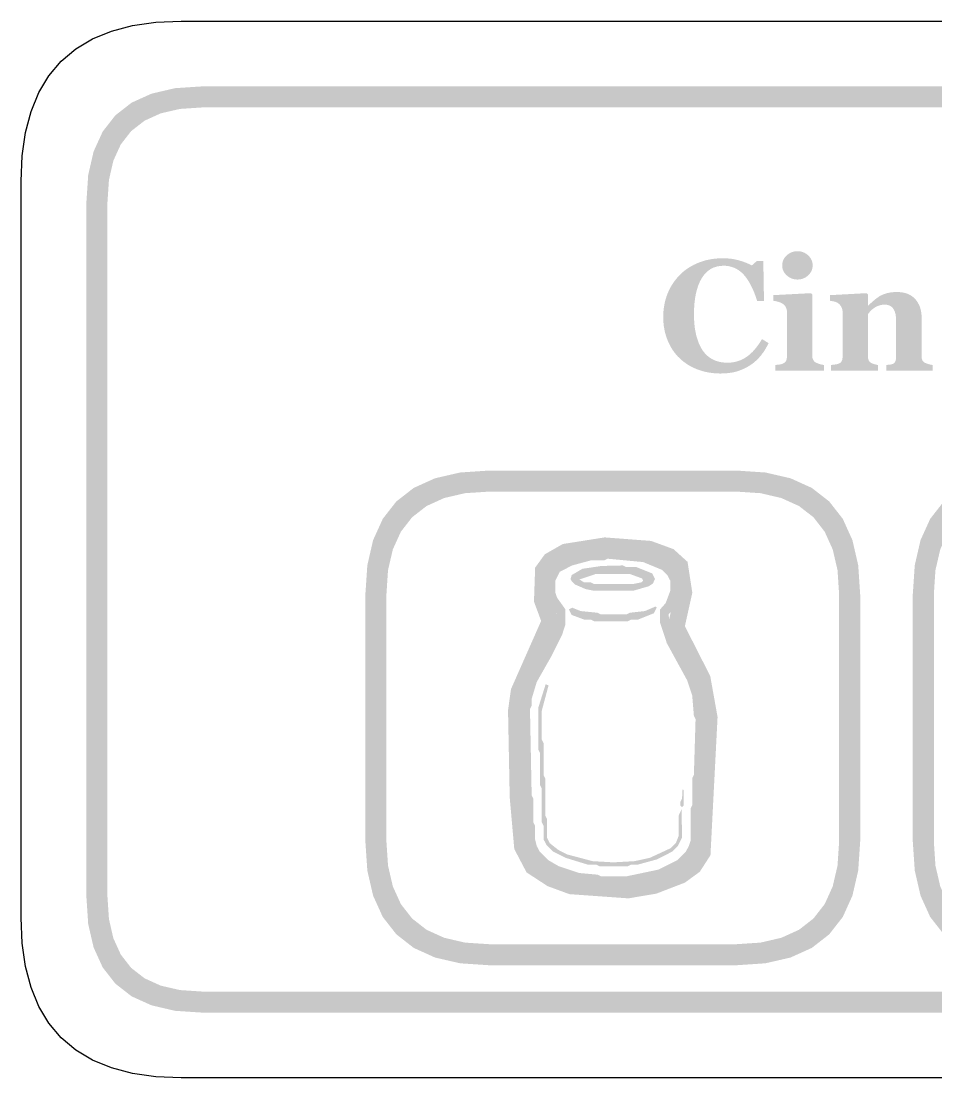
# Model space of a CAD drawing. Header units: millimetres. Extents: x 6 to 297, y 55 to 451.
# Drawn here: x 139.96 to 157.34, y 339.16 to 359.24 of the extents above; entities that cross this region are included whole.
import ezdxf

# ---------------------------------------------------------------- set-up
doc = ezdxf.new("R2010")
doc.units = ezdxf.units.MM
doc.layers.add('CUT', color=1, linetype='Continuous')
doc.layers.add('RASTER', color=7, linetype='Continuous')

msp = doc.modelspace()

# ---------------------------------------------------------------- hatches: boundary and pattern name
at = {"layer": 'RASTER'}
h = msp.add_hatch(color=7, dxfattribs=at)
h.paths.add_polyline_path([(141.2, 355.8), (141.234, 356.316), (141.337, 356.763), (141.509, 357.141), (141.75, 357.45), (142.059, 357.691), (142.438, 357.862), (142.884, 357.966), (143.4, 358), (200.6, 358), (201.116, 357.966), (201.563, 357.862), (201.941, 357.691), (202.25, 357.45), (202.491, 357.141), (202.663, 356.763), (202.766, 356.316), (202.8, 355.8), (202.8, 342.6), (202.766, 342.084), (202.663, 341.638), (202.491, 341.259), (202.25, 340.95), (201.941, 340.709), (201.563, 340.538), (201.116, 340.434), (200.6, 340.4), (143.4, 340.4), (142.884, 340.434), (142.438, 340.538), (142.059, 340.709), (141.75, 340.95), (141.509, 341.259), (141.337, 341.638), (141.234, 342.084), (141.2, 342.6)])
h.paths.add_polyline_path([(141.6, 355.8), (141.6, 342.6), (141.628, 342.178), (141.712, 341.813), (141.853, 341.503), (142.05, 341.25), (142.303, 341.053), (142.613, 340.912), (142.978, 340.828), (143.4, 340.8), (200.6, 340.8), (201.022, 340.828), (201.388, 340.912), (201.697, 341.053), (201.95, 341.25), (202.147, 341.503), (202.288, 341.813), (202.372, 342.178), (202.4, 342.6), (202.4, 355.8), (202.372, 356.222), (202.288, 356.588), (202.147, 356.897), (201.95, 357.15), (201.697, 357.347), (201.388, 357.488), (201.022, 357.572), (200.6, 357.6), (143.4, 357.6), (142.978, 357.572), (142.613, 357.488), (142.303, 357.347), (142.05, 357.15), (141.853, 356.897), (141.712, 356.588), (141.628, 356.222), (141.6, 355.8)], flags=0)
h = msp.add_hatch(color=7, dxfattribs=at)
h.paths.add_polyline_path([(155.211, 352.6), (154.286, 352.6), (154.286, 352.707), (154.295, 352.708), (154.305, 352.708), (154.314, 352.709), (154.323, 352.71), (154.333, 352.711), (154.342, 352.712), (154.351, 352.713), (154.36, 352.714), (154.369, 352.715), (154.378, 352.717), (154.386, 352.718), (154.394, 352.72), (154.402, 352.722), (154.41, 352.724), (154.417, 352.726), (154.423, 352.729), (154.435, 352.734), (154.445, 352.739), (154.455, 352.744), (154.463, 352.75), (154.471, 352.757), (154.478, 352.764), (154.484, 352.771), (154.489, 352.779), (154.494, 352.788), (154.498, 352.797), (154.501, 352.807), (154.504, 352.818), (154.506, 352.829), (154.507, 352.841), (154.508, 352.853), (154.508, 352.867), (154.508, 353.719), (154.508, 353.732), (154.507, 353.744), (154.505, 353.756), (154.502, 353.767), (154.499, 353.778), (154.495, 353.789), (154.49, 353.799), (154.485, 353.809), (154.479, 353.819), (154.472, 353.828), (154.466, 353.836), (154.458, 353.844), (154.451, 353.852), (154.443, 353.859), (154.435, 353.865), (154.426, 353.871), (154.419, 353.876), (154.411, 353.88), (154.403, 353.884), (154.393, 353.889), (154.383, 353.893), (154.371, 353.897), (154.359, 353.901), (154.346, 353.905), (154.333, 353.909), (154.32, 353.913), (154.308, 353.916), (154.295, 353.918), (154.283, 353.921), (154.272, 353.923), (154.26, 353.924), (154.249, 353.926), (154.249, 354.033), (154.967, 354.071), (154.989, 354.049), (154.989, 352.886), (154.989, 352.873), (154.99, 352.861), (154.992, 352.849), (154.994, 352.838), (154.997, 352.828), (155.001, 352.817), (155.006, 352.808), (155.011, 352.798), (155.017, 352.79), (155.023, 352.782), (155.03, 352.774), (155.037, 352.767), (155.046, 352.761), (155.054, 352.755), (155.064, 352.75), (155.074, 352.745), (155.081, 352.742), (155.089, 352.739), (155.097, 352.736), (155.104, 352.733), (155.113, 352.73), (155.121, 352.727), (155.129, 352.724), (155.138, 352.722), (155.147, 352.719), (155.156, 352.717), (155.165, 352.715), (155.174, 352.713), (155.183, 352.711), (155.193, 352.709), (155.202, 352.708), (155.211, 352.707)])
h.paths.add_polyline_path([(154.998, 354.598), (154.996, 354.571), (154.992, 354.544), (154.986, 354.519), (154.976, 354.495), (154.964, 354.472), (154.949, 354.45), (154.932, 354.428), (154.912, 354.408), (154.89, 354.39), (154.867, 354.374), (154.843, 354.361), (154.818, 354.35), (154.792, 354.341), (154.766, 354.335), (154.738, 354.331), (154.709, 354.33), (154.68, 354.331), (154.652, 354.335), (154.625, 354.341), (154.599, 354.35), (154.574, 354.361), (154.55, 354.374), (154.527, 354.39), (154.505, 354.408), (154.485, 354.428), (154.467, 354.45), (154.452, 354.472), (154.44, 354.495), (154.431, 354.519), (154.424, 354.544), (154.42, 354.571), (154.419, 354.598), (154.42, 354.625), (154.424, 354.652), (154.431, 354.677), (154.44, 354.701), (154.452, 354.725), (154.467, 354.747), (154.485, 354.768), (154.505, 354.788), (154.527, 354.807), (154.55, 354.823), (154.574, 354.837), (154.599, 354.848), (154.625, 354.856), (154.652, 354.863), (154.68, 354.866), (154.709, 354.868), (154.738, 354.866), (154.766, 354.863), (154.793, 354.856), (154.819, 354.848), (154.844, 354.837), (154.868, 354.823), (154.891, 354.807), (154.913, 354.788), (154.933, 354.768), (154.95, 354.747), (154.964, 354.725), (154.976, 354.701), (154.986, 354.677), (154.992, 354.652), (154.996, 354.625), (154.998, 354.598)])
for points in [[(153.246, 352.544), (153.189, 352.545), (153.133, 352.549), (153.078, 352.555), (153.024, 352.563), (152.971, 352.573), (152.919, 352.586), (152.868, 352.601), (152.818, 352.618), (152.769, 352.638), (152.721, 352.659), (152.676, 352.683), (152.631, 352.709), (152.589, 352.737), (152.548, 352.767), (152.508, 352.799), (152.471, 352.833), (152.435, 352.868), (152.402, 352.906), (152.371, 352.945), (152.341, 352.987), (152.313, 353.03), (152.288, 353.076), (152.264, 353.124), (152.242, 353.173), (152.223, 353.225), (152.206, 353.277), (152.191, 353.331), (152.18, 353.386), (152.17, 353.443), (152.164, 353.5), (152.16, 353.559), (152.159, 353.62), (152.16, 353.679), (152.164, 353.738), (152.171, 353.796), (152.18, 353.852), (152.192, 353.908), (152.206, 353.962), (152.223, 354.015), (152.243, 354.067), (152.265, 354.118), (152.289, 354.167), (152.316, 354.214), (152.344, 354.259), (152.375, 354.303), (152.408, 354.345), (152.442, 354.385), (152.479, 354.424), (152.518, 354.46), (152.558, 354.494), (152.6, 354.525), (152.644, 354.555), (152.69, 354.583), (152.737, 354.608), (152.787, 354.632), (152.838, 354.653), (152.891, 354.672), (152.945, 354.689), (153, 354.703), (153.055, 354.714), (153.112, 354.723), (153.169, 354.729), (153.227, 354.733), (153.287, 354.734), (153.329, 354.734), (153.371, 354.732), (153.412, 354.728), (153.452, 354.724), (153.491, 354.718), (153.529, 354.711), (153.566, 354.702), (153.602, 354.693), (153.636, 354.682), (153.67, 354.671), (153.702, 354.66), (153.733, 354.648), (153.762, 354.636), (153.79, 354.624), (153.817, 354.611), (153.842, 354.598), (153.933, 354.679), (154.06, 354.679), (154.073, 353.92), (153.944, 353.92), (153.916, 354.004), (153.887, 354.082), (153.856, 354.154), (153.823, 354.221), (153.79, 354.282), (153.755, 354.337), (153.718, 354.386), (153.681, 354.43), (153.641, 354.468), (153.6, 354.501), (153.556, 354.529), (153.51, 354.552), (153.462, 354.569), (153.412, 354.582), (153.36, 354.59), (153.306, 354.592), (153.239, 354.588), (153.176, 354.577), (153.118, 354.558), (153.063, 354.532), (153.013, 354.497), (152.967, 354.456), (152.925, 354.407), (152.887, 354.35), (152.853, 354.286), (152.824, 354.216), (152.799, 354.14), (152.779, 354.058), (152.763, 353.97), (152.752, 353.876), (152.745, 353.776), (152.743, 353.669), (152.744, 353.609), (152.746, 353.55), (152.75, 353.494), (152.755, 353.44), (152.762, 353.388), (152.771, 353.339), (152.781, 353.292), (152.792, 353.247), (152.805, 353.204), (152.819, 353.163), (152.833, 353.125), (152.849, 353.089), (152.865, 353.055), (152.883, 353.022), (152.901, 352.993), (152.92, 352.965), (152.942, 352.938), (152.965, 352.913), (152.988, 352.89), (153.013, 352.868), (153.039, 352.849), (153.065, 352.831), (153.093, 352.815), (153.121, 352.801), (153.15, 352.789), (153.181, 352.779), (153.211, 352.77), (153.243, 352.762), (153.275, 352.757), (153.309, 352.753), (153.343, 352.75), (153.377, 352.749), (153.428, 352.751), (153.477, 352.756), (153.525, 352.765), (153.571, 352.777), (153.616, 352.793), (153.66, 352.812), (153.702, 352.835), (153.743, 352.861), (153.783, 352.89), (153.821, 352.924), (153.859, 352.96), (153.896, 353.001), (153.932, 353.045), (153.967, 353.092), (154.002, 353.143), (154.035, 353.198), (154.161, 353.121), (154.145, 353.09), (154.129, 353.059), (154.111, 353.029), (154.094, 352.999), (154.076, 352.971), (154.057, 352.943), (154.037, 352.917), (154.018, 352.891), (153.997, 352.866), (153.976, 352.842), (153.954, 352.818), (153.931, 352.796), (153.907, 352.775), (153.883, 352.754), (153.858, 352.734), (153.832, 352.716), (153.802, 352.696), (153.772, 352.678), (153.741, 352.66), (153.71, 352.644), (153.677, 352.629), (153.644, 352.615), (153.611, 352.602), (153.576, 352.59), (153.54, 352.579), (153.503, 352.57), (153.464, 352.562), (153.423, 352.556), (153.381, 352.551), (153.338, 352.547), (153.292, 352.545), (153.246, 352.544)], [(157.28, 352.6), (156.398, 352.6), (156.398, 352.707), (156.405, 352.708), (156.413, 352.708), (156.42, 352.709), (156.429, 352.71), (156.437, 352.711), (156.446, 352.712), (156.456, 352.713), (156.465, 352.714), (156.475, 352.715), (156.484, 352.717), (156.492, 352.718), (156.5, 352.72), (156.507, 352.722), (156.514, 352.724), (156.52, 352.726), (156.525, 352.729), (156.533, 352.733), (156.54, 352.738), (156.546, 352.743), (156.552, 352.749), (156.557, 352.755), (156.562, 352.761), (156.566, 352.768), (156.569, 352.776), (156.572, 352.784), (156.575, 352.793), (156.577, 352.803), (156.579, 352.814), (156.581, 352.826), (156.582, 352.838), (156.582, 352.852), (156.583, 352.867), (156.583, 353.552), (156.582, 353.588), (156.579, 353.622), (156.575, 353.654), (156.569, 353.683), (156.561, 353.71), (156.552, 353.735), (156.54, 353.757), (156.528, 353.777), (156.513, 353.795), (156.497, 353.81), (156.479, 353.823), (156.46, 353.834), (156.439, 353.842), (156.416, 353.848), (156.392, 353.851), (156.366, 353.852), (156.351, 353.852), (156.337, 353.851), (156.323, 353.85), (156.309, 353.848), (156.296, 353.846), (156.282, 353.843), (156.269, 353.839), (156.257, 353.835), (156.244, 353.83), (156.231, 353.825), (156.219, 353.819), (156.207, 353.813), (156.194, 353.807), (156.182, 353.799), (156.17, 353.792), (156.158, 353.784), (156.147, 353.776), (156.138, 353.769), (156.128, 353.761), (156.119, 353.754), (156.111, 353.746), (156.103, 353.739), (156.096, 353.731), (156.09, 353.724), (156.083, 353.716), (156.077, 353.709), (156.072, 353.701), (156.066, 353.695), (156.061, 353.688), (156.056, 353.682), (156.051, 353.675), (156.046, 353.669), (156.046, 352.883), (156.047, 352.87), (156.047, 352.858), (156.048, 352.847), (156.05, 352.836), (156.052, 352.825), (156.055, 352.815), (156.058, 352.806), (156.061, 352.797), (156.065, 352.789), (156.07, 352.781), (156.075, 352.774), (156.08, 352.767), (156.087, 352.761), (156.094, 352.755), (156.101, 352.75), (156.109, 352.745), (156.115, 352.742), (156.122, 352.739), (156.129, 352.736), (156.136, 352.733), (156.143, 352.73), (156.151, 352.727), (156.159, 352.724), (156.168, 352.722), (156.177, 352.719), (156.185, 352.717), (156.194, 352.715), (156.203, 352.713), (156.211, 352.711), (156.22, 352.709), (156.228, 352.708), (156.237, 352.707), (156.237, 352.6), (155.346, 352.6), (155.346, 352.707), (155.355, 352.708), (155.365, 352.709), (155.374, 352.709), (155.383, 352.71), (155.392, 352.711), (155.402, 352.713), (155.411, 352.714), (155.42, 352.715), (155.429, 352.716), (155.438, 352.718), (155.447, 352.719), (155.455, 352.721), (155.463, 352.723), (155.47, 352.725), (155.477, 352.727), (155.484, 352.729), (155.495, 352.733), (155.505, 352.738), (155.515, 352.743), (155.523, 352.749), (155.531, 352.756), (155.538, 352.763), (155.543, 352.771), (155.548, 352.779), (155.552, 352.787), (155.556, 352.797), (155.559, 352.807), (155.562, 352.818), (155.563, 352.829), (155.565, 352.841), (155.566, 352.853), (155.566, 352.867), (155.566, 353.719), (155.566, 353.73), (155.564, 353.742), (155.563, 353.753), (155.56, 353.764), (155.557, 353.775), (155.553, 353.786), (155.548, 353.797), (155.542, 353.808), (155.536, 353.819), (155.53, 353.829), (155.523, 353.839), (155.515, 353.848), (155.507, 353.857), (155.499, 353.865), (155.49, 353.873), (155.481, 353.88), (155.474, 353.885), (155.467, 353.889), (155.459, 353.893), (155.451, 353.896), (155.443, 353.9), (155.434, 353.903), (155.424, 353.907), (155.414, 353.91), (155.404, 353.912), (155.394, 353.915), (155.383, 353.917), (155.372, 353.919), (155.361, 353.921), (155.349, 353.923), (155.338, 353.924), (155.326, 353.926), (155.326, 354.033), (156.024, 354.071), (156.046, 354.049), (156.046, 353.836), (156.052, 353.836), (156.063, 353.846), (156.074, 353.856), (156.085, 353.866), (156.098, 353.877), (156.11, 353.888), (156.124, 353.899), (156.137, 353.912), (156.152, 353.924), (156.166, 353.937), (156.181, 353.949), (156.195, 353.96), (156.208, 353.971), (156.222, 353.981), (156.235, 353.99), (156.248, 353.999), (156.26, 354.008), (156.274, 354.016), (156.289, 354.025), (156.306, 354.033), (156.323, 354.04), (156.341, 354.048), (156.361, 354.055), (156.381, 354.061), (156.402, 354.068), (156.424, 354.074), (156.447, 354.079), (156.47, 354.083), (156.493, 354.086), (156.517, 354.089), (156.541, 354.091), (156.565, 354.092), (156.59, 354.093), (156.648, 354.091), (156.702, 354.084), (156.752, 354.074), (156.799, 354.059), (156.842, 354.04), (156.881, 354.016), (156.916, 353.989), (156.948, 353.957), (156.976, 353.922), (157, 353.884), (157.021, 353.843), (157.038, 353.8), (157.051, 353.753), (157.06, 353.704), (157.066, 353.652), (157.067, 353.598), (157.067, 352.88), (157.068, 352.867), (157.068, 352.854), (157.07, 352.842), (157.071, 352.831), (157.074, 352.821), (157.076, 352.811), (157.08, 352.802), (157.083, 352.793), (157.088, 352.786), (157.093, 352.778), (157.099, 352.771), (157.107, 352.764), (157.115, 352.758), (157.123, 352.752), (157.133, 352.747), (157.144, 352.742), (157.15, 352.74), (157.156, 352.737), (157.163, 352.734), (157.17, 352.732), (157.177, 352.729), (157.185, 352.727), (157.193, 352.724), (157.201, 352.722), (157.21, 352.719), (157.219, 352.717), (157.229, 352.715), (157.238, 352.713), (157.248, 352.711), (157.258, 352.709), (157.269, 352.708), (157.28, 352.707)]]:
    msp.add_hatch(color=7, dxfattribs=at).paths.add_polyline_path(points)
h = msp.add_hatch(color=7, dxfattribs=at)
h.paths.add_polyline_path([(146.5, 348.35), (146.537, 348.901), (146.647, 349.378), (146.83, 349.782), (147.087, 350.112), (147.418, 350.37), (147.822, 350.553), (148.299, 350.663), (148.85, 350.7), (153.55, 350.7), (154.101, 350.663), (154.578, 350.553), (154.982, 350.37), (155.313, 350.112), (155.57, 349.782), (155.753, 349.378), (155.863, 348.901), (155.9, 348.35), (155.9, 343.65), (155.863, 343.099), (155.753, 342.622), (155.57, 342.218), (155.313, 341.888), (154.982, 341.63), (154.578, 341.447), (154.101, 341.337), (153.55, 341.3), (148.85, 341.3), (148.299, 341.337), (147.822, 341.447), (147.418, 341.63), (147.088, 341.888), (146.83, 342.218), (146.647, 342.622), (146.537, 343.099), (146.5, 343.65)])
h.paths.add_polyline_path([(146.9, 348.35), (146.9, 343.65), (146.93, 343.193), (147.022, 342.797), (147.174, 342.462), (147.388, 342.188), (147.662, 341.974), (147.997, 341.822), (148.393, 341.73), (148.85, 341.7), (153.55, 341.7), (154.007, 341.73), (154.403, 341.822), (154.738, 341.974), (155.013, 342.188), (155.226, 342.462), (155.378, 342.797), (155.47, 343.193), (155.5, 343.65), (155.5, 348.35), (155.47, 348.807), (155.378, 349.203), (155.226, 349.538), (155.013, 349.813), (154.738, 350.026), (154.403, 350.178), (154.007, 350.27), (153.55, 350.3), (148.85, 350.3), (148.393, 350.27), (147.997, 350.178), (147.662, 350.026), (147.388, 349.813), (147.174, 349.538), (147.022, 349.203), (146.93, 348.807), (146.9, 348.35)], flags=0)
h = msp.add_hatch(color=7, dxfattribs=at)
h.paths.add_polyline_path([(156.9, 348.35), (156.937, 348.901), (157.047, 349.378), (157.23, 349.782), (157.488, 350.112), (157.818, 350.37), (158.222, 350.553), (158.699, 350.663), (159.25, 350.7), (163.95, 350.7), (164.501, 350.663), (164.978, 350.553), (165.382, 350.37), (165.713, 350.112), (165.97, 349.782), (166.153, 349.378), (166.263, 348.901), (166.3, 348.35), (166.3, 343.65), (166.263, 343.099), (166.153, 342.622), (165.97, 342.218), (165.713, 341.888), (165.382, 341.63), (164.978, 341.447), (164.501, 341.337), (163.95, 341.3), (159.25, 341.3), (158.699, 341.337), (158.222, 341.447), (157.818, 341.63), (157.488, 341.888), (157.23, 342.218), (157.047, 342.622), (156.937, 343.099), (156.9, 343.65)])
h.paths.add_polyline_path([(157.3, 348.35), (157.3, 343.65), (157.33, 343.193), (157.422, 342.797), (157.574, 342.462), (157.788, 342.188), (158.062, 341.974), (158.397, 341.822), (158.793, 341.73), (159.25, 341.7), (163.95, 341.7), (164.407, 341.73), (164.803, 341.822), (165.138, 341.974), (165.413, 342.188), (165.626, 342.462), (165.778, 342.797), (165.87, 343.193), (165.9, 343.65), (165.9, 348.35), (165.87, 348.807), (165.778, 349.203), (165.626, 349.538), (165.413, 349.813), (165.138, 350.026), (164.803, 350.178), (164.407, 350.27), (163.95, 350.3), (159.25, 350.3), (158.793, 350.27), (158.397, 350.178), (158.062, 350.026), (157.788, 349.813), (157.574, 349.538), (157.422, 349.203), (157.33, 348.807), (157.3, 348.35)], flags=0)
h = msp.add_hatch(color=7, dxfattribs=at)
h.paths.add_polyline_path([(151.046, 349.43), (151.928, 349.363), (152.354, 349.207), (152.621, 348.965), (152.711, 348.378), (152.57, 347.743), (153.052, 346.794), (153.191, 346.017), (153.056, 343.391), (152.853, 343.076), (152.571, 342.87), (152.026, 342.66), (151.497, 342.571), (150.376, 342.651), (149.962, 342.803), (149.562, 343.064), (149.329, 343.508), (149.242, 344.489), (149.21, 346.145), (149.266, 346.546), (149.839, 347.843), (149.703, 348.209), (149.725, 348.855), (149.909, 349.109), (150.25, 349.304)])
h.paths.add_polyline_path([(151.059, 349.108), (150.358, 348.997), (150.128, 348.865), (150.042, 348.746), (150.025, 348.262), (150.185, 347.832), (149.576, 346.457), (149.53, 346.126), (149.562, 344.507), (149.642, 343.6), (149.807, 343.286), (150.107, 343.091), (150.444, 342.967), (151.481, 342.893), (151.941, 342.971), (152.417, 343.153), (152.616, 343.3), (152.741, 343.492), (152.869, 345.997), (152.745, 346.691), (152.232, 347.701), (152.386, 348.389), (152.322, 348.804), (152.185, 348.928), (151.859, 349.047), (151.059, 349.108)], flags=0)
h = msp.add_hatch(color=7, dxfattribs=at)
h.paths.add_polyline_path([(150.856, 349.176), (151.521, 349.186), (151.585, 349.154), (151.714, 349.154), (152.067, 349.058), (152.301, 348.939), (152.366, 348.874), (152.452, 348.704), (152.484, 348.48), (152.452, 348.415), (152.452, 348.255), (152.366, 348.085), (152.26, 347.966), (152.292, 347.709), (152.475, 347.314), (152.838, 346.649), (152.934, 346.2), (152.934, 345.172), (152.902, 345.108), (152.902, 344.434), (152.87, 344.37), (152.87, 343.695), (152.838, 343.535), (152.751, 343.365), (152.526, 343.14), (152.067, 342.925), (151.65, 342.828), (151.425, 342.828), (151.361, 342.796), (151.039, 342.796), (150.975, 342.828), (150.558, 342.86), (150.237, 342.957), (149.874, 343.14), (149.681, 343.332), (149.595, 343.503), (149.53, 343.759), (149.498, 344.723), (149.466, 344.787), (149.466, 346.296), (149.595, 346.746), (150.076, 347.645), (150.14, 347.869), (150.131, 347.988), (150.034, 348.085), (149.948, 348.255), (149.916, 348.608), (150.034, 348.874), (150.163, 348.971), (150.526, 349.122)])
h.paths.add_polyline_path([(151.104, 349.025), (151.039, 348.993), (150.783, 348.993), (150.429, 348.897), (150.195, 348.778), (150.108, 348.608), (150.108, 348.383), (150.14, 348.287), (150.301, 348.062), (150.301, 347.773), (150.237, 347.58), (150.034, 347.173), (149.755, 346.681), (149.659, 346.36), (149.659, 346.232), (149.627, 346.168), (149.659, 344.53), (149.691, 344.466), (149.691, 344.016), (149.723, 343.952), (149.723, 343.695), (149.755, 343.567), (149.81, 343.461), (149.97, 343.3), (150.173, 343.182), (150.558, 343.053), (150.911, 343.021), (150.975, 342.989), (151.457, 342.989), (152.067, 343.117), (152.43, 343.3), (152.59, 343.461), (152.645, 343.567), (152.677, 343.663), (152.677, 344.273), (152.709, 344.337), (152.709, 344.851), (152.741, 344.915), (152.773, 345.975), (152.741, 346.039), (152.709, 346.425), (152.613, 346.714), (152.227, 347.42), (152.099, 347.805), (152.099, 348.062), (152.205, 348.181), (152.292, 348.415), (152.292, 348.608), (152.237, 348.714), (152.141, 348.81), (151.778, 348.961)], flags=0)
h.paths.add_polyline_path([(150.985, 348.887), (151.393, 348.897), (151.457, 348.865), (151.65, 348.865), (151.948, 348.746), (152.003, 348.64), (151.961, 348.553), (151.884, 348.502), (151.585, 348.415), (150.847, 348.415), (150.686, 348.447), (150.484, 348.534), (150.42, 348.598), (150.397, 348.64), (150.42, 348.714), (150.622, 348.833)], flags=0)
h.paths.add_polyline_path([(150.879, 348.736), (150.567, 348.63), (150.654, 348.576), (150.783, 348.576), (150.847, 348.544), (151.585, 348.544), (151.746, 348.576), (151.778, 348.608), (151.755, 348.65), (151.521, 348.736)], flags=0)
h.paths.add_polyline_path([(152.012, 348.117), (152.035, 348.094), (151.98, 347.988), (151.682, 347.869), (151.553, 347.869), (151.489, 347.837), (150.847, 347.837), (150.783, 347.869), (150.654, 347.869), (150.42, 347.956), (150.365, 348.062), (150.429, 348.094), (150.59, 348.03), (150.911, 347.998), (150.975, 347.966), (151.457, 347.966), (151.521, 347.998), (151.81, 348.03)], flags=0)
h.paths.add_polyline_path([(149.925, 346.64), (149.98, 346.617), (149.851, 346.136), (149.851, 345.59), (149.884, 345.525), (149.884, 344.915), (149.916, 344.851), (149.916, 344.145), (149.948, 344.081), (149.948, 343.727), (150.002, 343.621), (150.163, 343.493), (150.333, 343.406), (150.815, 343.278), (151.21, 343.255), (151.617, 343.278), (151.906, 343.342), (152.301, 343.525), (152.398, 343.621), (152.452, 343.759), (152.452, 344.145), (152.507, 344.264), (152.516, 343.727), (152.43, 343.557), (152.333, 343.461), (152.035, 343.31), (151.682, 343.214), (151.553, 343.214), (151.489, 343.182), (150.943, 343.182), (150.879, 343.214), (150.718, 343.214), (150.301, 343.342), (150.067, 343.461), (149.938, 343.589), (149.884, 343.695), (149.884, 343.952), (149.851, 344.016), (149.851, 344.659), (149.819, 344.723), (149.819, 345.333), (149.787, 345.397), (149.787, 346.2)], flags=0)
h.paths.add_polyline_path([(152.526, 344.649), (152.549, 344.626), (152.549, 344.337), (152.516, 344.305), (152.484, 344.337), (152.484, 344.402), (152.516, 344.466)], flags=0)

# ---------------------------------------------------------------- linework, layer by layer
at = {"layer": 'CUT'}
msp.add_lwpolyline([(201.001, 339.16), (142.999, 339.16), (142.517, 339.181), (142.075, 339.244), (141.675, 339.349), (141.315, 339.497), (140.997, 339.688), (140.722, 339.922), (140.488, 340.197), (140.297, 340.515), (140.149, 340.875), (140.044, 341.275), (139.981, 341.717), (139.96, 342.199), (139.96, 356.201), (139.981, 356.683), (140.044, 357.125), (140.149, 357.525), (140.297, 357.885), (140.488, 358.203), (140.722, 358.478), (140.997, 358.712), (141.315, 358.903), (141.675, 359.051), (142.075, 359.156), (142.517, 359.219), (142.999, 359.24), (201.001, 359.24)], dxfattribs=at)

doc.saveas('drawing.dxf')
